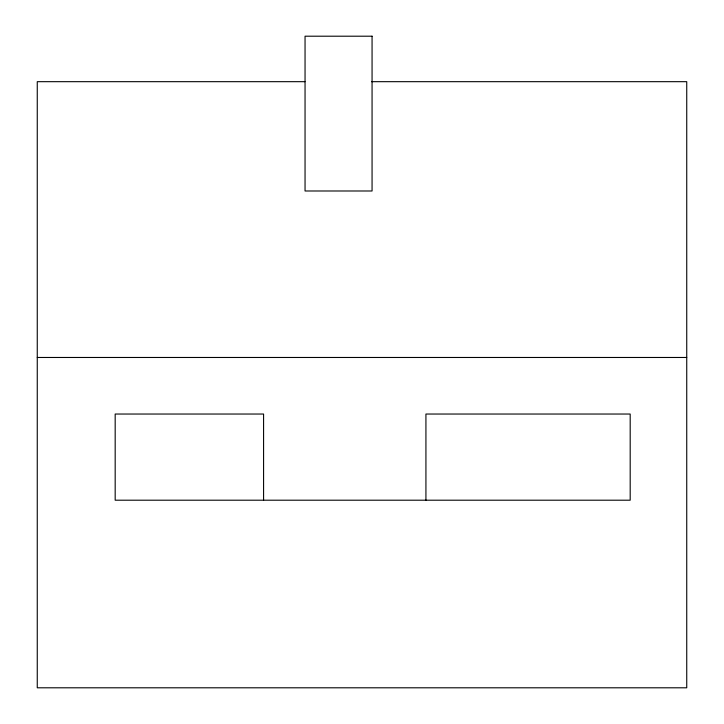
<?xml version="1.0" encoding="UTF-8"?>
<svg xmlns="http://www.w3.org/2000/svg" width="724" height="724" viewBox="0 0 724 724"><rect width="100%" height="100%" fill="white"/><g stroke="black" fill="none" stroke-linecap="round" stroke-linejoin="round"><path stroke-width="1.09" d="M304.958 81.676L37.259 81.676L37.259 687.8L686.741 687.8L686.741 81.676L371.602 81.676M37.259 357.475L686.741 357.475M425.929 500.203L425.929 414.038L630.188 414.038L630.188 500.203L115.179 500.203L115.179 414.038L263.581 414.038L263.581 500.203M372.064 36.2L305.048 36.2L305.048 190.991L372.064 190.991L372.064 36.2"/></g></svg>
